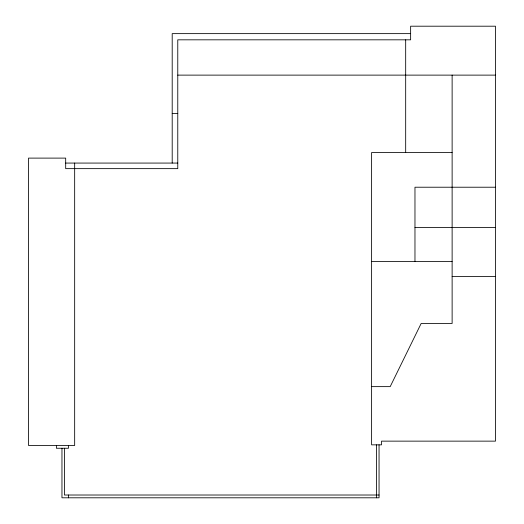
<?xml version="1.0" encoding="UTF-8"?>
<svg xmlns="http://www.w3.org/2000/svg" width="524" height="524" viewBox="0 0 524 524"><rect width="100%" height="100%" fill="white"/><g stroke="black" fill="none" stroke-linecap="round" stroke-linejoin="round"><path stroke-width="0.79" d="M410.633 33.634L172.2 33.634L172.2 163.069M177.774 75.122L495.475 75.122M172.2 113.525L177.774 113.525M452.127 152.536L371.614 152.536L371.614 444.85L381.524 444.85L381.524 441.136L495.475 441.136L495.475 26.2L410.633 26.2L410.633 39.824L177.774 39.824L177.774 168.643L65.683 168.643L65.683 158.11L28.525 158.11L28.525 445.472L74.663 445.472L74.663 163.069M65.683 163.069L177.774 163.069M495.475 187.219L414.969 187.219L414.969 261.535M414.969 227.475L495.475 227.475M371.614 261.535L452.127 261.535M452.127 276.397L495.475 276.397M371.614 386.633L390.197 386.633L421.158 323.465L452.127 323.465L452.127 75.122M379.049 495.016L64.439 495.016L64.439 448.256M405.681 39.824L405.681 152.536M379.049 444.85L379.049 497.8L61.963 497.8L61.963 448.256M376.573 444.85L376.573 497.8M68.467 445.472L68.467 448.256L56.389 448.256L56.389 445.472M68.467 495.016L68.467 497.8"/></g></svg>
